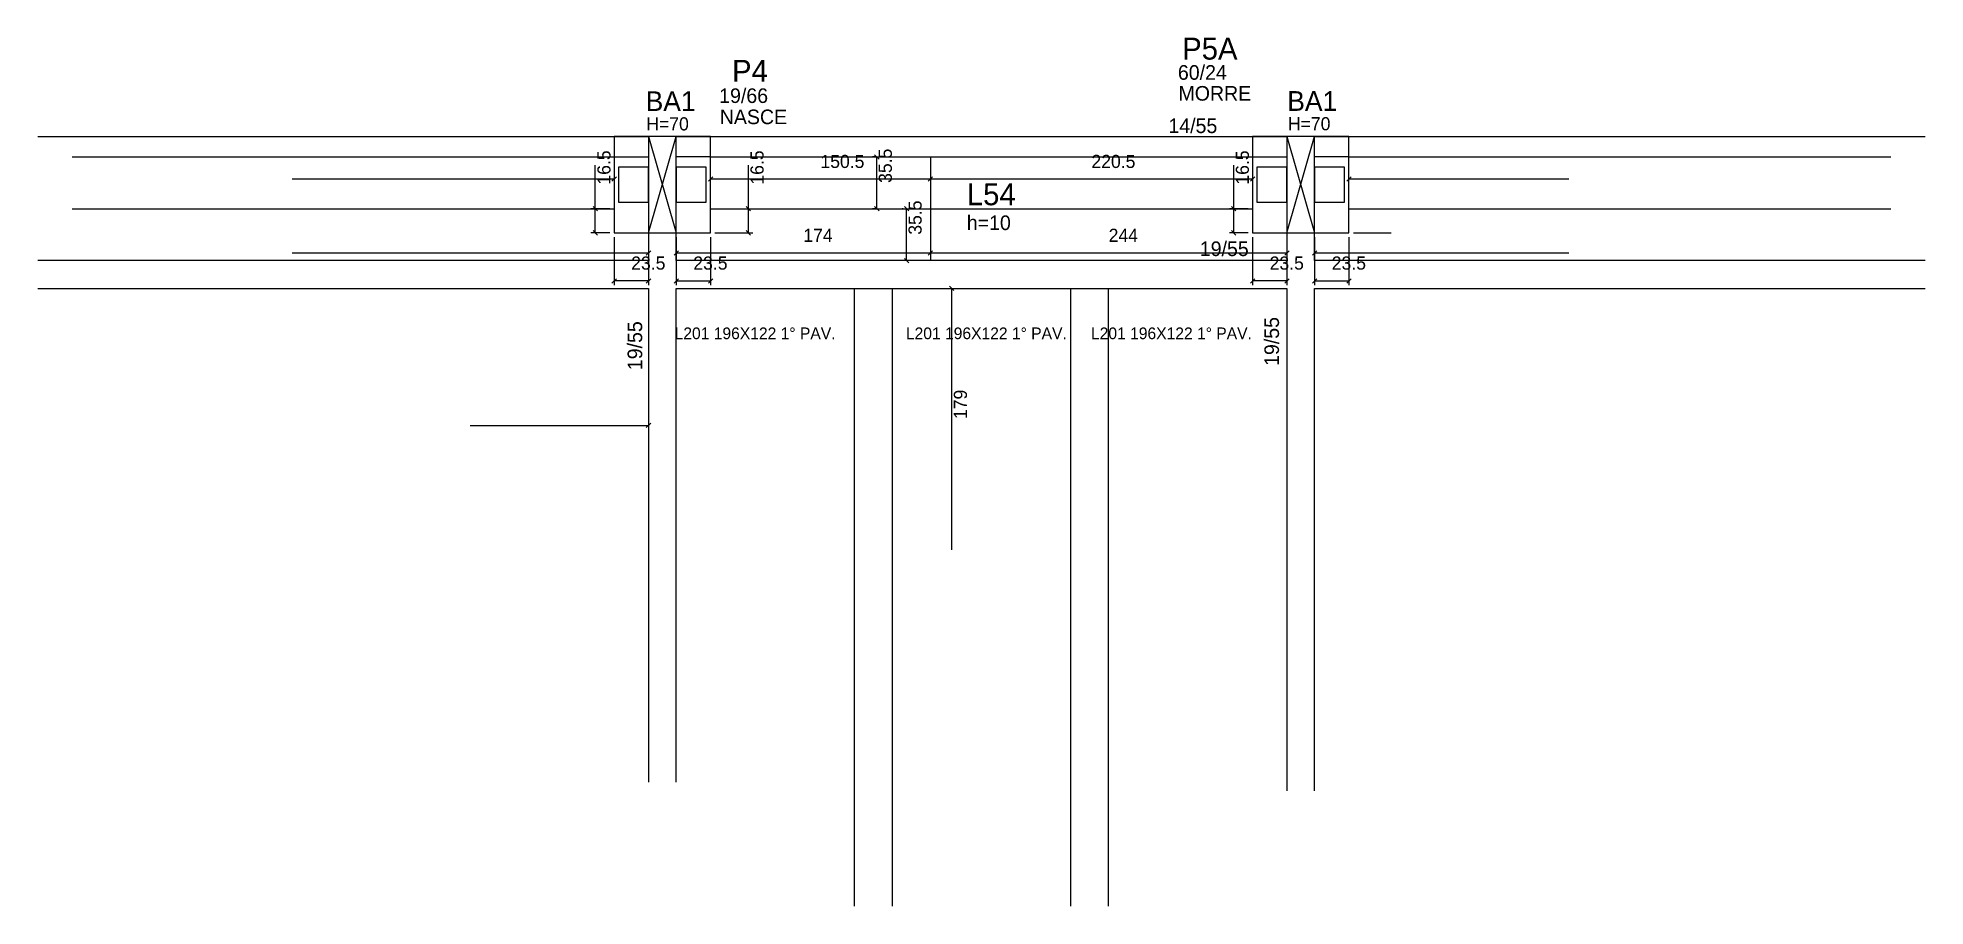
# Model space of a CAD drawing. Header units: metres. Extents: x 4701 to 5993, y 2697 to 3292.
import ezdxf

# ---------------------------------------------------------------- set-up
doc = ezdxf.new("R2010")
doc.units = ezdxf.units.M
for name, color, linetype in [('1', 7, 'Continuous'), ('3', 7, 'Continuous'), ('4', 7, 'Continuous'), ('7', 7, 'Continuous'), ('AUX00', 7, 'Continuous'), ('Painéis', 7, 'Continuous')]:
    doc.layers.add(name, color=color, linetype=linetype)

msp = doc.modelspace()

# ---------------------------------------------------------------- linework, layer by layer
at = {"layer": '1', "color": 1, "lineweight": 25}
for p, q in [((5119.2, 3158.2), (5138.2, 3224.2)), ((5119.2, 3224.2), (5138.2, 3158.2)), ((5556.2, 3158.2), (5575.2, 3224.2)), ((5556.2, 3224.2), (5575.2, 3158.2))]:
    msp.add_line(p, q, dxfattribs=at)
at = {"layer": '3', "color": 3, "lineweight": 25}
for p, q in [((4701.2, 3224.2), (5119.2, 3224.2)), ((5138.2, 3224.2), (5556.2, 3224.2)), ((5575.2, 3224.2), (5993.2, 3224.2)), ((4724.7, 3210.2), (5095.7, 3210.2)), ((5095.7, 3210.2), (5119.2, 3210.2)), ((5161.7, 3210.2), (5138.2, 3210.2)), ((5161.7, 3210.2), (5532.7, 3210.2)), ((5532.7, 3210.2), (5556.2, 3210.2)), ((5598.7, 3210.2), (5575.2, 3210.2)), ((5598.7, 3210.2), (5969.7, 3210.2))]:
    msp.add_line(p, q, dxfattribs=at)
for points in [[(5095.7, 3158.2), (5161.7, 3158.2), (5161.7, 3224.2), (5095.7, 3224.2), (5095.7, 3158.2)], [(5532.7, 3158.2), (5598.7, 3158.2), (5598.7, 3224.2), (5532.7, 3224.2), (5532.7, 3158.2)], [(5119.2, 3158.2), (5119.2, 3139.2)], [(5138.2, 3139.2), (5138.2, 3158.2)], [(5556.2, 3158.2), (5556.2, 3139.2)], [(5575.2, 3139.2), (5575.2, 3158.2)], [(5119.2, 3139.2), (4701.2, 3139.2)], [(5556.2, 3139.2), (5138.2, 3139.2)], [(5993.2, 3139.2), (5575.2, 3139.2)], [(4701.2, 3120.2), (5119.2, 3120.2)], [(5119.2, 3120.2), (5119.2, 2782.2)], [(5138.2, 3120.2), (5556.2, 3120.2)], [(5138.2, 2782.2), (5138.2, 3120.2)], [(5556.2, 3120.2), (5556.2, 2776.2)], [(5575.2, 3120.2), (5993.2, 3120.2)], [(5575.2, 2776.2), (5575.2, 3120.2)]]:
    msp.add_lwpolyline(points, dxfattribs=at)
at = {"layer": '7', "color": 7, "lineweight": 25}
for points in [[(5119.2, 3158.2), (5138.2, 3158.2), (5138.2, 3224.2), (5119.2, 3224.2), (5119.2, 3158.2)], [(5556.2, 3158.2), (5575.2, 3158.2), (5575.2, 3224.2), (5556.2, 3224.2), (5556.2, 3158.2)], [(5119.2, 3203.2), (5098.7, 3203.2), (5098.7, 3179.2), (5119.2, 3179.2), (5119.2, 3203.2)], [(5158.7, 3203.2), (5138.2, 3203.2), (5138.2, 3179.2), (5158.7, 3179.2), (5158.7, 3203.2)], [(5556.2, 3203.2), (5535.7, 3203.2), (5535.7, 3179.2), (5556.2, 3179.2), (5556.2, 3203.2)], [(5595.7, 3203.2), (5575.2, 3203.2), (5575.2, 3179.2), (5595.7, 3179.2), (5595.7, 3203.2)]]:
    msp.add_lwpolyline(points, dxfattribs=at)
at = {"layer": 'Painéis', "color": 4, "lineweight": 25}
for p, q in [((5082.8, 3174.7), (5082.8, 3204.6)), ((5187.6, 3174.7), (5187.6, 3204.6)), ((5274.4, 3210.2), (5272.5, 3210.2)), ((5275.5, 3174.7), (5275.5, 3210.2)), ((5519.8, 3174.7), (5519.8, 3204.6)), ((5095.7, 3195), (4875.2, 3195)), ((5312.2, 3195), (5161.7, 3195)), ((5532.7, 3195), (5312.2, 3195)), ((5749.2, 3195), (5598.7, 3195)), ((5092.7, 3174.7), (5079.8, 3174.7)), ((5082.8, 3158.2), (5082.8, 3174.7)), ((5164.7, 3174.7), (5190.6, 3174.7)), ((5187.6, 3158.2), (5187.6, 3174.7)), ((5274.4, 3174.7), (5272.5, 3174.7)), ((5293.6, 3174.7), (5292.9, 3174.7)), ((5295.9, 3139.2), (5295.9, 3174.7)), ((5529.7, 3174.7), (5516.8, 3174.7)), ((5519.8, 3158.2), (5519.8, 3174.7)), ((5601.7, 3174.7), (5627.6, 3174.7)), ((5092.7, 3158.2), (5079.8, 3158.2)), ((5095.7, 3155.2), (5095.7, 3122.3)), ((5119.2, 3155.2), (5119.2, 3122.3)), ((5138.2, 3155.2), (5138.2, 3122.3)), ((5161.7, 3155.2), (5161.7, 3122.3)), ((5164.7, 3158.2), (5190.6, 3158.2)), ((5529.7, 3158.2), (5516.8, 3158.2)), ((5532.7, 3155.2), (5532.7, 3122.3)), ((5556.2, 3155.2), (5556.2, 3122.3)), ((5575.2, 3155.2), (5575.2, 3122.3)), ((5598.7, 3155.2), (5598.7, 3122.3)), ((5601.7, 3158.2), (5627.6, 3158.2)), ((4875.2, 3144.4), (5119.2, 3144.4)), ((5138.2, 3144.4), (5312.2, 3144.4)), ((5312.2, 3144.4), (5556.2, 3144.4)), ((5575.2, 3144.4), (5749.2, 3144.4)), ((5293.6, 3139.2), (5292.9, 3139.2)), ((5119.2, 3125.3), (5095.7, 3125.3)), ((5138.2, 3125.3), (5161.7, 3125.3)), ((5326.8, 2941.2), (5326.8, 3120.2)), ((5556.2, 3125.3), (5532.7, 3125.3)), ((5575.2, 3125.3), (5598.7, 3125.3)), ((4997.1, 3026.4), (5119.2, 3026.4))]:
    msp.add_line(p, q, dxfattribs=at)
at = {"layer": 'Painéis', "color": 0, "lineweight": 25}
for p, q in [((5277, 3208.7), (5274, 3211.7)), ((5094.2, 3193.5), (5097.2, 3196.5)), ((5163.2, 3196.5), (5160.2, 3193.5)), ((5313.7, 3196.5), (5310.7, 3193.5)), ((5310.7, 3193.5), (5313.7, 3196.5)), ((5531.2, 3193.5), (5534.2, 3196.5)), ((5600.2, 3196.5), (5597.2, 3193.5)), ((5084.3, 3173.2), (5081.3, 3176.2)), ((5189.1, 3173.2), (5186.1, 3176.2)), ((5274, 3176.2), (5277, 3173.2)), ((5297.4, 3173.2), (5294.4, 3176.2)), ((5521.3, 3173.2), (5518.3, 3176.2)), ((5081.3, 3159.7), (5084.3, 3156.7)), ((5186.1, 3159.7), (5189.1, 3156.7)), ((5518.3, 3159.7), (5521.3, 3156.7)), ((5117.7, 3142.9), (5120.7, 3145.9)), ((5139.7, 3145.9), (5136.7, 3142.9)), ((5294.4, 3140.7), (5297.4, 3137.7)), ((5310.7, 3142.9), (5313.7, 3145.9)), ((5313.7, 3145.9), (5310.7, 3142.9)), ((5554.7, 3142.9), (5557.7, 3145.9)), ((5576.7, 3145.9), (5573.7, 3142.9)), ((5097.2, 3126.8), (5094.2, 3123.8)), ((5117.7, 3123.8), (5120.7, 3126.8)), ((5139.7, 3126.8), (5136.7, 3123.8)), ((5160.2, 3123.8), (5163.2, 3126.8)), ((5534.2, 3126.8), (5531.2, 3123.8)), ((5554.7, 3123.8), (5557.7, 3126.8)), ((5576.7, 3126.8), (5573.7, 3123.8)), ((5597.2, 3123.8), (5600.2, 3126.8)), ((5328.3, 3118.7), (5325.3, 3121.7)), ((5117.7, 3024.9), (5120.7, 3027.9))]:
    msp.add_line(p, q, dxfattribs=at)
at = {"layer": 'Painéis', "color": 200, "lineweight": 25}
for p, q in [((5312.2, 3210.2), (5312.2, 3139.2)), ((4724.7, 3174.7), (5095.7, 3174.7)), ((5161.7, 3174.7), (5532.7, 3174.7)), ((5598.7, 3174.7), (5969.7, 3174.7)), ((5260.2, 2697.2), (5260.2, 3120.2)), ((5286.2, 2697.2), (5286.2, 3120.2)), ((5408.2, 2697.2), (5408.2, 3120.2)), ((5434.2, 2697.2), (5434.2, 3120.2))]:
    msp.add_line(p, q, dxfattribs=at)

# ---------------------------------------------------------------- texts
at = {"layer": '3', "color": 3, "lineweight": 25}
for s, height, p in [('60/24', 10, (5481.6, 3263)), ('19/66', 10, (5167.6, 3247.1)), ('MORRE', 10, (5482, 3248.7)), ('H=70', 9, (5117.7, 3228.3)), ('NASCE', 10, (5168, 3232.6)), ('14/55', 10, (5475.1, 3226.5)), ('H=70', 9, (5556.9, 3228.4)), ('h=10', 10, (5337.1, 3160.1)), ('19/55', 10, (5496.6, 3142.3))]:
    msp.add_text(s, height=height, dxfattribs=at).set_placement(p)
for p in [(5114.9, 3064.2), (5550.8, 3067.1)]:
    msp.add_text('19/55', height=10, rotation=90, dxfattribs=at).set_placement(p)
at = {"layer": '4', "color": 4, "lineweight": 25}
for s, height, p in [('P5A', 15, (5484.5, 3276.8)), ('P4', 15, (5176.4, 3261.6)), ('BA1', 13.5, (5117.3, 3241.6)), ('BA1', 13.5, (5556.5, 3241.7)), ('L54', 15, (5337.1, 3177.1))]:
    msp.add_text(s, height=height, dxfattribs=at).set_placement(p)
at = {"layer": 'AUX00', "color": 7, "lineweight": 25}
for p in [(5137.1, 3085.4), (5295.4, 3085.4), (5422.1, 3085.4)]:
    msp.add_text('L201^J196X122^J1° PAV.', height=8, dxfattribs=at).set_placement(p)
at = {"layer": 'Painéis', "color": 240, "lineweight": 25}
for s, p in [('16.5', (5093.2, 3191.2)), ('16.5', (5198, 3191.2)), ('35.5', (5285.8, 3192.4)), ('16.5', (5530.2, 3191.2)), ('35.5', (5306.2, 3156.9)), ('179', (5337.2, 3030.7))]:
    msp.add_text(s, height=9, rotation=90, dxfattribs=at).set_placement(p)
for s, p in [('150.5', (5236.9, 3202.6)), ('220.5', (5422.4, 3202.6)), ('174', (5225.2, 3152)), ('244', (5434.2, 3152)), ('23.5', (5107.4, 3133)), ('23.5', (5149.9, 3133)), ('23.5', (5544.4, 3133)), ('23.5', (5586.9, 3133))]:
    msp.add_text(s, height=9, dxfattribs=at).set_placement(p)

doc.saveas('drawing.dxf')
